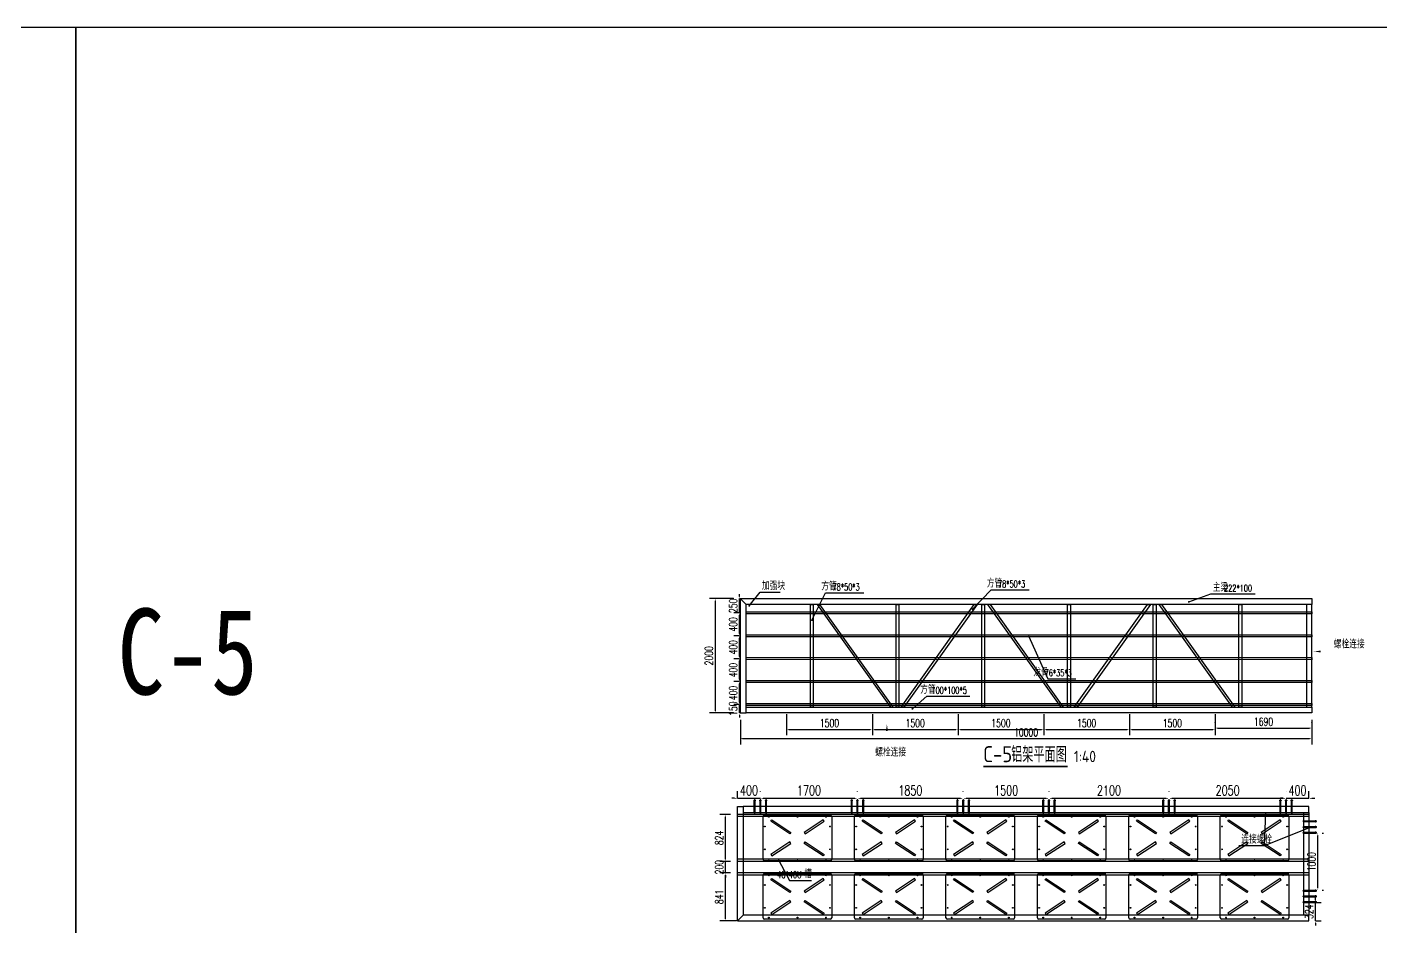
# Model space of a CAD drawing. Extents: x -89702 to 926017, y -610001 to -56924.
# Drawn here: x 23844 to 47535, y -506649 to -490906 of the extents above; entities that cross this region are included whole.
import ezdxf
from ezdxf import colors
from ezdxf.entities.mleader import LeaderData, LeaderLine
from ezdxf.math import Vec2, Vec3

# ---------------------------------------------------------------- set-up
doc = ezdxf.new("R2010")
doc.units = 0
doc.header["$LTSCALE"] = 10
doc.header["$MEASUREMENT"] = 0
for name, color, linetype in [('BJ02', 2, 'Continuous'), ('DIM_LEAD', 3, 'Continuous'), ('DIM_SYMB', 3, 'Continuous'), ('PUB_TEXT', 7, 'Continuous'), ('W-FLOAT_BOWL浮筒', 253, 'Continuous'), ('W-STEEL_FRAME钢架', 3, 'Continuous'), ('W-STEEL_KEEL钢龙骨', 5, 'Continuous'), ('浮箱U槽', 5, 'Continuous'), ('螺栓孔位', 2, 'Continuous'), ('铝合金', 7, 'Continuous')]:
    doc.layers.add(name, color=color, linetype=linetype)
doc.styles.add('_TCH_DIM', font='SIMPLEX', dxfattribs={"bigfont": 'GBCBIG'})
doc.styles.get("Standard").update_dxf_attribs({"font": 'gbenor.shx', "bigfont": 'gbcbig.shx'})
doc.styles.add('STANDARD_T3', font='simplex.shx', dxfattribs={"width": 0.7, "bigfont": 'gbcbig.shx'})
doc.styles.add('黑体', font='simhei.ttf', dxfattribs={"width": 0.8})
doc.dimstyles.new('W&&40', dxfattribs={"dimtxt": 140, "dimasz": 40, "dimexe": 100, "dimexo": 120, "dimgap": 40, "dimtad": 1, "dimdec": 0, "dimzin": 0, "dimdsep": 46, "dimtxsty": 'STANDARD_T3', "dimcen": 0.09, "dimclrd": 1, "dimclre": 1, "dimclrt": 7, "dimazin": 2, "dimtfac": 1, "dimtdec": 0, "dimtix": 1, "dimtmove": 2, "dimatfit": 3, "dimfxl": 0, "dimtolj": 1, "dimtzin": 0, "dimarcsym": 0})
doc.dimstyles.new('W&&50', dxfattribs={"dimtxt": 175, "dimasz": 50, "dimexe": 125, "dimexo": 150, "dimgap": 50, "dimtad": 1, "dimdec": 0, "dimzin": 0, "dimdsep": 46, "dimtxsty": 'STANDARD_T3', "dimcen": 0.09, "dimclrd": 1, "dimclre": 1, "dimclrt": 7, "dimazin": 2, "dimtfac": 1, "dimtdec": 0, "dimtix": 1, "dimtmove": 2, "dimatfit": 3, "dimfxl": 0, "dimtolj": 1, "dimtzin": 0, "dimarcsym": 0})

# ---------------------------------------------------------------- blocks, each defined once
blk = doc.blocks.new('*D91')
at = {"layer": 'BJ02', "color": 1, "lineweight": -2, "transparency": 16777216}
for p, q in [((36326, -503026), (36326, -503455)), ((46326, -503026), (46326, -503455)), ((36366, -503355), (46286, -503355))]:
    blk.add_line(p, q, dxfattribs=at)
at = {"layer": 'BJ02', "color": 1, "transparency": 16777216}
for points in [[(36366, -503349), (36366, -503362), (36326, -503355)], [(46286, -503349), (46286, -503362), (46326, -503355)]]:
    blk.add_solid(points, dxfattribs=at)
at = {"layer": 'Defpoints', "color": 0, "transparency": 16777216}
for p in [(36326, -502906), (46326, -502906), (46326, -503355)]:
    blk.add_point(p, dxfattribs=at)
at = {"layer": 'BJ02', "color": 7, "transparency": 16777216, "insert": (41326, -503245), "char_height": 140, "attachment_point": 5, "style": 'STANDARD_T3'}
blk.add_mtext('\\A1;10000', dxfattribs=at)
blk = doc.blocks.new('*D92')
at = {"layer": 'BJ02', "color": 1, "lineweight": -2, "transparency": 16777216}
for p, q in [((38636, -502926), (38636, -503294)), ((40136, -502926), (40136, -503294)), ((38676, -503194), (40096, -503194))]:
    blk.add_line(p, q, dxfattribs=at)
at = {"layer": 'BJ02', "color": 1, "transparency": 16777216}
for points in [[(38676, -503187), (38676, -503201), (38636, -503194)], [(40096, -503187), (40096, -503201), (40136, -503194)]]:
    blk.add_solid(points, dxfattribs=at)
at = {"layer": 'Defpoints', "color": 0, "transparency": 16777216}
for p in [(38636, -502806), (40136, -502806), (40136, -503194)]:
    blk.add_point(p, dxfattribs=at)
at = {"layer": 'BJ02', "color": 7, "transparency": 16777216, "insert": (39386, -503084), "char_height": 140, "attachment_point": 5, "style": 'STANDARD_T3'}
blk.add_mtext('\\A1;1500', dxfattribs=at)
blk = doc.blocks.new('*D93')
at = {"layer": 'BJ02', "color": 1, "lineweight": -2, "transparency": 16777216}
for p, q in [((40136, -502926), (40136, -503294)), ((41636, -502926), (41636, -503294)), ((40176, -503194), (41596, -503194))]:
    blk.add_line(p, q, dxfattribs=at)
at = {"layer": 'BJ02', "color": 1, "transparency": 16777216}
for points in [[(40176, -503187), (40176, -503201), (40136, -503194)], [(41596, -503187), (41596, -503201), (41636, -503194)]]:
    blk.add_solid(points, dxfattribs=at)
at = {"layer": 'Defpoints', "color": 0, "transparency": 16777216}
for p in [(40136, -502806), (41636, -502806), (41636, -503194)]:
    blk.add_point(p, dxfattribs=at)
at = {"layer": 'BJ02', "color": 7, "transparency": 16777216, "insert": (40886, -503084), "char_height": 140, "attachment_point": 5, "style": 'STANDARD_T3'}
blk.add_mtext('\\A1;1500', dxfattribs=at)
blk = doc.blocks.new('*D94')
at = {"layer": 'BJ02', "color": 1, "lineweight": -2, "transparency": 16777216}
for p, q in [((41636, -502926), (41636, -503294)), ((43136, -502926), (43136, -503294)), ((41676, -503194), (43096, -503194))]:
    blk.add_line(p, q, dxfattribs=at)
at = {"layer": 'BJ02', "color": 1, "transparency": 16777216}
for points in [[(41676, -503187), (41676, -503201), (41636, -503194)], [(43096, -503187), (43096, -503201), (43136, -503194)]]:
    blk.add_solid(points, dxfattribs=at)
at = {"layer": 'Defpoints', "color": 0, "transparency": 16777216}
for p in [(41636, -502806), (43136, -502806), (43136, -503194)]:
    blk.add_point(p, dxfattribs=at)
at = {"layer": 'BJ02', "color": 7, "transparency": 16777216, "insert": (42386, -503084), "char_height": 140, "attachment_point": 5, "style": 'STANDARD_T3'}
blk.add_mtext('\\A1;1500', dxfattribs=at)
blk = doc.blocks.new('*D95')
at = {"layer": 'BJ02', "color": 1, "lineweight": -2, "transparency": 16777216}
for p, q in [((43136, -502926), (43136, -503294)), ((44636, -502926), (44636, -503294)), ((43176, -503194), (44596, -503194))]:
    blk.add_line(p, q, dxfattribs=at)
at = {"layer": 'BJ02', "color": 1, "transparency": 16777216}
for points in [[(43176, -503187), (43176, -503201), (43136, -503194)], [(44596, -503187), (44596, -503201), (44636, -503194)]]:
    blk.add_solid(points, dxfattribs=at)
at = {"layer": 'Defpoints', "color": 0, "transparency": 16777216}
for p in [(43136, -502806), (44636, -502806), (44636, -503194)]:
    blk.add_point(p, dxfattribs=at)
at = {"layer": 'BJ02', "color": 7, "transparency": 16777216, "insert": (43886, -503084), "char_height": 140, "attachment_point": 5, "style": 'STANDARD_T3'}
blk.add_mtext('\\A1;1500', dxfattribs=at)
blk = doc.blocks.new('*D96')
at = {"layer": 'BJ02', "color": 1, "lineweight": -2, "transparency": 16777216}
for p, q in [((36206, -500906), (35786, -500906)), ((35886, -500946), (35886, -502866)), ((36206, -502906), (35786, -502906))]:
    blk.add_line(p, q, dxfattribs=at)
at = {"layer": 'BJ02', "color": 1, "transparency": 16777216}
for points in [[(35879, -500946), (35893, -500946), (35886, -500906)], [(35879, -502866), (35893, -502866), (35886, -502906)]]:
    blk.add_solid(points, dxfattribs=at)
at = {"layer": 'Defpoints', "color": 0, "transparency": 16777216}
for p in [(36326, -500906), (35886, -502906), (36326, -502906)]:
    blk.add_point(p, dxfattribs=at)
at = {"layer": 'BJ02', "color": 7, "transparency": 16777216, "insert": (35776, -501906), "char_height": 140, "attachment_point": 5, "rotation": 90, "style": 'STANDARD_T3'}
blk.add_mtext('\\A1;2000', dxfattribs=at)
blk = doc.blocks.new('*D97')
at = {"layer": 'BJ02', "color": 1, "lineweight": -2, "transparency": 16777216}
for p, q in [((37136, -502926), (37136, -503293)), ((37176, -503193), (38596, -503193)), ((38636, -503077), (38636, -503093))]:
    blk.add_line(p, q, dxfattribs=at)
at = {"layer": 'BJ02', "color": 1, "transparency": 16777216}
for points in [[(37176, -503186), (37176, -503199), (37136, -503193)], [(38596, -503186), (38596, -503199), (38636, -503193)]]:
    blk.add_solid(points, dxfattribs=at)
at = {"layer": 'Defpoints', "color": 0, "transparency": 16777216}
for p in [(37136, -502806), (38636, -503193), (38636, -503197)]:
    blk.add_point(p, dxfattribs=at)
at = {"layer": 'BJ02', "color": 7, "transparency": 16777216, "insert": (37886, -503083), "char_height": 140, "attachment_point": 5, "style": 'STANDARD_T3'}
blk.add_mtext('\\A1;1500', dxfattribs=at)
blk = doc.blocks.new('*D98')
at = {"layer": 'BJ02', "color": 1, "lineweight": -2, "transparency": 16777216}
for p, q in [((44636, -503074), (44636, -503069)), ((44676, -503169), (46286, -503169)), ((46326, -503074), (46326, -503069))]:
    blk.add_line(p, q, dxfattribs=at)
at = {"layer": 'BJ02', "color": 1, "transparency": 16777216}
for points in [[(44676, -503163), (44676, -503176), (44636, -503169)], [(46286, -503163), (46286, -503176), (46326, -503169)]]:
    blk.add_solid(points, dxfattribs=at)
at = {"layer": 'Defpoints', "color": 0, "transparency": 16777216}
for p in [(46326, -503169), (44636, -503194), (46326, -503194)]:
    blk.add_point(p, dxfattribs=at)
at = {"layer": 'BJ02', "color": 7, "transparency": 16777216, "insert": (45481, -503059), "char_height": 140, "attachment_point": 5, "style": 'STANDARD_T3'}
blk.add_mtext('\\A1;1690', dxfattribs=at)
blk = doc.blocks.new('*U1940')
at = {"layer": 'W-STEEL_KEEL钢龙骨', "color": 4}
blk.add_lwpolyline([(-18, -4900), (-18, 5000), (18, 5000), (17, -4900)], close=True, dxfattribs=at)
blk = doc.blocks.new('*U1941')
at = {"layer": 'W-STEEL_KEEL钢龙骨', "color": 0, "linetype": 'ByBlock', "lineweight": -2, "transparency": 16777216}
for p in [(0, 0), (400, 0), (800, 0), (1200, 0), (1600, 0)]:
    blk.add_blockref('*U1940', p, dxfattribs=at)
blk = doc.blocks.new('C-5')
at = {"layer": 'W-STEEL_FRAME钢架', "color": 1}
for points in [[(413346, -105907), (413396, -105907), (413396, -107704), (413346, -107704)], [(414746, -107704), (414796, -107704), (413515, -105904), (413465, -105904)], [(414846, -105907), (414896, -105907), (414896, -107704), (414846, -107704)], [(414983, -107704), (414933, -107704), (416215, -105904), (416265, -105904)], [(416346, -105907), (416396, -105907), (416396, -107704), (416346, -107704)], [(416496, -105904), (416446, -105904), (417729, -107704), (417779, -107704)], [(417846, -105907), (417896, -105907), (417896, -107704), (417846, -107704)], [(418015, -107704), (417965, -107704), (419246, -105904), (419296, -105904)], [(419346, -105907), (419396, -105907), (419396, -107704), (419346, -107704)], [(419496, -105904), (419446, -105904), (420729, -107704), (420779, -107704)], [(420846, -105907), (420896, -105907), (420896, -107704), (420846, -107704)]]:
    blk.add_lwpolyline(points, close=True, dxfattribs=at)
at = {"layer": '铝合金', "color": 3}
blk.add_lwpolyline([(412221, -105904), (412121, -105804), (422121, -105804), (422121, -105904), (412221, -105904)], dxfattribs=at)
blk.add_lwpolyline([(412121, -107804), (412221, -107804), (412221, -105904), (412121, -105804)], close=True, dxfattribs=at)
at = {"layer": '铝合金', "color": 2}
for points in [[(422121, -105904), (422031, -105904), (422031, -107704), (422121, -107704)], [(412221, -107704), (422121, -107704), (422121, -107804), (412221, -107804)]]:
    blk.add_lwpolyline(points, close=True, dxfattribs=at)
at = {"layer": 'W-STEEL_KEEL钢龙骨', "rotation": 270}
blk.add_blockref('*U1941', (417121, -106054), dxfattribs=at)
blk = doc.blocks.new('$matou$00000145')
at = {"layer": 'W-FLOAT_BOWL浮筒'}
for p, q in [((-600, -375), (-600, 375)), ((-575, 400), (575, 400)), ((600, 375), (600, -375)), ((575, -400), (-575, -400))]:
    blk.add_line(p, q, dxfattribs=at)
at = {"layer": 'W-FLOAT_BOWL浮筒', "color": 3}
for p, q in [((-507, 370), (-493, 370)), ((-500, 377), (-500, 363)), ((-7, 370), (7, 370)), ((0, 377), (0, 363)), ((493, 370), (507, 370)), ((500, 377), (500, 363)), ((-577, 200), (-563, 200)), ((-570, 207), (-570, 193)), ((563, 200), (577, 200)), ((570, 207), (570, 193)), ((-577, -200), (-563, -200)), ((-570, -193), (-570, -207)), ((563, -200), (577, -200)), ((570, -193), (570, -207)), ((-507, -370), (-493, -370)), ((-500, -377), (-500, -363)), ((-7, -370), (7, -370)), ((0, -377), (0, -363)), ((493, -370), (507, -370)), ((500, -377), (500, -363))]:
    blk.add_line(p, q, dxfattribs=at)
at = {"layer": 'W-FLOAT_BOWL浮筒', "ltscale": 100}
for points in [[(-450, 316), (-117, 95), (-133, 70), (-467, 291)], [(450, 316), (117, 95), (133, 70), (467, 291)], [(-450, -316), (-117, -95), (-133, -70), (-467, -291)], [(450, -316), (117, -95), (133, -70), (467, -291)]]:
    blk.add_lwpolyline(points, close=True, dxfattribs=at)
at = {"layer": 'W-FLOAT_BOWL浮筒'}
for centre in [(-500, 370), (0, 370), (500, 370), (-570, 200), (570, 200), (-570, -200), (570, -200), (-500, -370), (0, -370), (500, -370)]:
    blk.add_circle(centre, 7, dxfattribs=at)
for centre, start, end in [((-575, 375), 90, 180), ((575, 375), 0, 90), ((-575, -375), 180, 270), ((575, -375), 270, 0)]:
    blk.add_arc(centre, 25, start, end, dxfattribs=at)
blk = doc.blocks.new('*U113')
at = {"layer": 'W-FLOAT_BOWL浮筒', "rotation": 270}
blk.add_blockref('$matou$00000145', (0, 0), dxfattribs=at)
blk = doc.blocks.new('*U114')
at = {"layer": 'W-FLOAT_BOWL浮筒', "color": 0, "linetype": 'ByBlock', "lineweight": -2, "transparency": 16777216}
for p in [(0, 8000), (1024, 8000), (0, 6400), (1024, 6400), (0, 4800), (1024, 4800), (0, 3200), (1024, 3200), (0, 1600), (1024, 1600), (0, 0), (1024, 0)]:
    blk.add_blockref('*U113', p, dxfattribs=at)
blk = doc.blocks.new('*D324')
at = {"layer": 'Defpoints', "color": 0, "transparency": 16777216}
for p in [(36310, -502756), (36326, -502906), (36426, -502756)]:
    blk.add_point(p, dxfattribs=at)
at = {"layer": '浮箱U槽', "color": 1, "lineweight": -2, "transparency": 16777216}
for p, q in [((36310, -502716), (36310, -502676)), ((36206, -502906), (36210, -502906)), ((36306, -502756), (36210, -502756)), ((36310, -502906), (36310, -502756)), ((36310, -502946), (36310, -502986))]:
    blk.add_line(p, q, dxfattribs=at)
at = {"layer": '浮箱U槽', "color": 1, "transparency": 16777216}
for points in [[(36303, -502716), (36317, -502716), (36310, -502756)], [(36303, -502946), (36317, -502946), (36310, -502906)]]:
    blk.add_solid(points, dxfattribs=at)
at = {"layer": '浮箱U槽', "color": 7, "transparency": 16777216, "insert": (36200, -502831), "char_height": 140, "attachment_point": 5, "rotation": 90, "style": 'STANDARD_T3'}
blk.add_mtext('\\A1;150', dxfattribs=at)
blk = doc.blocks.new('*D325')
at = {"layer": 'Defpoints', "color": 0, "transparency": 16777216}
for p in [(36310, -502356), (36426, -502356), (36426, -502756)]:
    blk.add_point(p, dxfattribs=at)
at = {"layer": '浮箱U槽', "color": 1, "lineweight": -2, "transparency": 16777216}
for p, q in [((36306, -502356), (36210, -502356)), ((36310, -502716), (36310, -502396)), ((36306, -502756), (36210, -502756))]:
    blk.add_line(p, q, dxfattribs=at)
at = {"layer": '浮箱U槽', "color": 1, "transparency": 16777216}
for points in [[(36303, -502396), (36317, -502396), (36310, -502356)], [(36303, -502716), (36317, -502716), (36310, -502756)]]:
    blk.add_solid(points, dxfattribs=at)
at = {"layer": '浮箱U槽', "color": 7, "transparency": 16777216, "insert": (36200, -502556), "char_height": 140, "attachment_point": 5, "rotation": 90, "style": 'STANDARD_T3'}
blk.add_mtext('\\A1;400', dxfattribs=at)
blk = doc.blocks.new('*D326')
at = {"layer": 'Defpoints', "color": 0, "transparency": 16777216}
for p in [(36310, -501956), (36426, -501956), (36426, -502356)]:
    blk.add_point(p, dxfattribs=at)
at = {"layer": '浮箱U槽', "color": 1, "lineweight": -2, "transparency": 16777216}
for p, q in [((36306, -501956), (36210, -501956)), ((36310, -502316), (36310, -501996)), ((36306, -502356), (36210, -502356))]:
    blk.add_line(p, q, dxfattribs=at)
at = {"layer": '浮箱U槽', "color": 1, "transparency": 16777216}
for points in [[(36303, -501996), (36317, -501996), (36310, -501956)], [(36303, -502316), (36317, -502316), (36310, -502356)]]:
    blk.add_solid(points, dxfattribs=at)
at = {"layer": '浮箱U槽', "color": 7, "transparency": 16777216, "insert": (36200, -502156), "char_height": 140, "attachment_point": 5, "rotation": 90, "style": 'STANDARD_T3'}
blk.add_mtext('\\A1;400', dxfattribs=at)
blk = doc.blocks.new('*D327')
at = {"layer": 'Defpoints', "color": 0, "transparency": 16777216}
for p in [(36310, -501556), (36426, -501556), (36426, -501956)]:
    blk.add_point(p, dxfattribs=at)
at = {"layer": '浮箱U槽', "color": 1, "lineweight": -2, "transparency": 16777216}
for p, q in [((36306, -501556), (36210, -501556)), ((36310, -501916), (36310, -501596)), ((36306, -501956), (36210, -501956))]:
    blk.add_line(p, q, dxfattribs=at)
at = {"layer": '浮箱U槽', "color": 1, "transparency": 16777216}
for points in [[(36303, -501596), (36317, -501596), (36310, -501556)], [(36303, -501916), (36317, -501916), (36310, -501956)]]:
    blk.add_solid(points, dxfattribs=at)
at = {"layer": '浮箱U槽', "color": 7, "transparency": 16777216, "insert": (36200, -501756), "char_height": 140, "attachment_point": 5, "rotation": 90, "style": 'STANDARD_T3'}
blk.add_mtext('\\A1;400', dxfattribs=at)
blk = doc.blocks.new('*D328')
at = {"layer": 'Defpoints', "color": 0, "transparency": 16777216}
for p in [(36310, -501156), (36426, -501156), (36426, -501556)]:
    blk.add_point(p, dxfattribs=at)
at = {"layer": '浮箱U槽', "color": 1, "lineweight": -2, "transparency": 16777216}
for p, q in [((36306, -501156), (36210, -501156)), ((36310, -501516), (36310, -501196)), ((36306, -501556), (36210, -501556))]:
    blk.add_line(p, q, dxfattribs=at)
at = {"layer": '浮箱U槽', "color": 1, "transparency": 16777216}
for points in [[(36303, -501196), (36317, -501196), (36310, -501156)], [(36303, -501516), (36317, -501516), (36310, -501556)]]:
    blk.add_solid(points, dxfattribs=at)
at = {"layer": '浮箱U槽', "color": 7, "transparency": 16777216, "insert": (36200, -501356), "char_height": 140, "attachment_point": 5, "rotation": 90, "style": 'STANDARD_T3'}
blk.add_mtext('\\A1;400', dxfattribs=at)
blk = doc.blocks.new('*D329')
at = {"layer": 'Defpoints', "color": 0, "transparency": 16777216}
for p in [(36310, -500906), (36326, -500906), (36426, -501156)]:
    blk.add_point(p, dxfattribs=at)
at = {"layer": '浮箱U槽', "color": 1, "lineweight": -2, "transparency": 16777216}
for p, q in [((36206, -500906), (36210, -500906)), ((36310, -500866), (36310, -500826)), ((36310, -501156), (36310, -500906)), ((36306, -501156), (36210, -501156)), ((36310, -501196), (36310, -501236))]:
    blk.add_line(p, q, dxfattribs=at)
at = {"layer": '浮箱U槽', "color": 1, "transparency": 16777216}
for points in [[(36303, -500866), (36317, -500866), (36310, -500906)], [(36303, -501196), (36317, -501196), (36310, -501156)]]:
    blk.add_solid(points, dxfattribs=at)
at = {"layer": '浮箱U槽', "color": 7, "transparency": 16777216, "insert": (36200, -501031), "char_height": 140, "attachment_point": 5, "rotation": 90, "style": 'STANDARD_T3'}
blk.add_mtext('\\A1;250', dxfattribs=at)
blk = doc.blocks.new('1')
at = {"lineweight": -3}
for p, q in [((-1521938, 1214338), (-1521935, 1214338)), ((-1521938, 1214336), (-1521931, 1214336)), ((-1521938, 1214336), (-1521914, 1214336)), ((-1521936, 1214341), (-1521936, 1214346)), ((-1521936, 1214346), (-1521916, 1214346)), ((-1521935, 1214341), (-1521936, 1214341)), ((-1521934, 1214347), (-1521932, 1214347)), ((-1521933, 1214352), (-1521931, 1214355)), ((-1521933, 1214136), (-1521933, 1214352)), ((-1521919, 1214352), (-1521933, 1214352)), ((-1521932, 1214347), (-1521919, 1214347)), ((-1521932, 1214346), (-1521932, 1214341)), ((-1521921, 1214355), (-1521931, 1214355)), ((-1521919, 1214352), (-1521921, 1214355)), ((-1521919, 1214347), (-1521921, 1214347)), ((-1521921, 1214346), (-1521921, 1214341)), ((-1521919, 1214136), (-1521919, 1214352)), ((-1521917, 1214341), (-1521916, 1214341)), ((-1521914, 1214338), (-1521917, 1214338)), ((-1521916, 1214341), (-1521916, 1214346)), ((-1521938, 1214136), (-1521931, 1214136)), ((-1521938, 1214136), (-1521914, 1214136)), ((-1521938, 1214134), (-1521935, 1214134)), ((-1521935, 1214131), (-1521936, 1214131)), ((-1521936, 1214131), (-1521936, 1214126)), ((-1521936, 1214126), (-1521916, 1214126)), ((-1521934, 1214125), (-1521932, 1214125)), ((-1521932, 1214126), (-1521932, 1214131)), ((-1521932, 1214125), (-1521919, 1214125)), ((-1521921, 1214126), (-1521921, 1214131)), ((-1521919, 1214125), (-1521921, 1214125)), ((-1521914, 1214134), (-1521917, 1214134)), ((-1521917, 1214131), (-1521916, 1214131)), ((-1521916, 1214131), (-1521916, 1214126))]:
    blk.add_line(p, q, dxfattribs=at)
at = {"color": 1}
for p, q in [((-1521936, 1214346), (-1521934, 1214347)), ((-1521919, 1214347), (-1521916, 1214346))]:
    blk.add_line(p, q, dxfattribs=at)
at = {"color": 6, "lineweight": -3}
for p, q in [((-1521931, 1214136), (-1521931, 1214355)), ((-1521921, 1214136), (-1521921, 1214355))]:
    blk.add_line(p, q, dxfattribs=at)
at = {"lineweight": -3}
for points in [[(-1521933, 1214336), (-1521938, 1214336), (-1521938, 1214338), (-1521914, 1214338), (-1521914, 1214336), (-1521919, 1214336)], [(-1521935, 1214338), (-1521935, 1214341), (-1521917, 1214341), (-1521917, 1214338)], [(-1521933, 1214136), (-1521938, 1214136), (-1521938, 1214134), (-1521914, 1214134), (-1521914, 1214136), (-1521919, 1214136)], [(-1521935, 1214134), (-1521935, 1214131), (-1521917, 1214131), (-1521917, 1214134)]]:
    blk.add_lwpolyline(points, dxfattribs=at)
for centre, radius, start, end in [((-1521934, 1214129), 3.22, 223.6028, 316.3972), ((-1521926, 1214140), 14.7, 248.7607, 291.2393), ((-1521919, 1214129), 3.22, 223.6028, 316.3972)]:
    blk.add_arc(centre, radius, start, end, dxfattribs=at)
blk = doc.blocks.new('螺栓孔位')
at = {"layer": '螺栓孔位', "color": 1, "rotation": 270}
for p in [(-1214244, -1521833), (-1214244, -1521933), (-1214244, -1522033)]:
    blk.add_blockref('1', p, dxfattribs=at)
blk = doc.blocks.new('*D330')
at = {"layer": 'Defpoints', "color": 0, "transparency": 16777216}
for p in [(46276, -506221), (46389, -506221), (46276, -506545)]:
    blk.add_point(p, dxfattribs=at)
at = {"layer": '浮箱U槽', "color": 1, "lineweight": -2, "transparency": 16777216}
for p, q in [((46389, -506181), (46389, -506141)), ((46389, -506545), (46389, -506221)), ((46396, -506221), (46489, -506221)), ((46389, -506585), (46389, -506625)), ((46396, -506545), (46489, -506545))]:
    blk.add_line(p, q, dxfattribs=at)
at = {"layer": '浮箱U槽', "color": 1, "transparency": 16777216}
for points in [[(46382, -506181), (46396, -506181), (46389, -506221)], [(46382, -506585), (46396, -506585), (46389, -506545)]]:
    blk.add_solid(points, dxfattribs=at)
at = {"layer": '浮箱U槽', "color": 7, "transparency": 16777216, "insert": (46279, -506383), "char_height": 140, "attachment_point": 5, "rotation": 90, "style": 'STANDARD_T3'}
blk.add_mtext('\\A1;324', dxfattribs=at)
blk = doc.blocks.new('*D331')
at = {"layer": 'Defpoints', "color": 0, "transparency": 16777216}
for p in [(46386, -505007), (46431, -505007), (46386, -506007)]:
    blk.add_point(p, dxfattribs=at)
at = {"layer": '浮箱U槽', "color": 1, "lineweight": -2, "transparency": 16777216}
for p, q in [((46431, -505967), (46431, -505047)), ((46506, -505007), (46531, -505007)), ((46506, -506007), (46531, -506007))]:
    blk.add_line(p, q, dxfattribs=at)
at = {"layer": '浮箱U槽', "color": 1, "transparency": 16777216}
for points in [[(46425, -505047), (46438, -505047), (46431, -505007)], [(46425, -505967), (46438, -505967), (46431, -506007)]]:
    blk.add_solid(points, dxfattribs=at)
at = {"layer": '浮箱U槽', "color": 7, "transparency": 16777216, "insert": (46321, -505507), "char_height": 140, "attachment_point": 5, "rotation": 90, "style": 'STANDARD_T3'}
blk.add_mtext('\\A1;1000', dxfattribs=at)
blk = doc.blocks.new('*D332')
at = {"layer": 'Defpoints', "color": 0, "transparency": 16777216}
for p in [(36067, -505704), (36276, -505704), (36376, -506545)]:
    blk.add_point(p, dxfattribs=at)
at = {"layer": '浮箱U槽', "color": 1, "lineweight": -2, "transparency": 16777216}
for p, q in [((36156, -505704), (35967, -505704)), ((36067, -506505), (36067, -505744)), ((36256, -506545), (35967, -506545))]:
    blk.add_line(p, q, dxfattribs=at)
at = {"layer": '浮箱U槽', "color": 1, "transparency": 16777216}
for points in [[(36060, -505744), (36073, -505744), (36067, -505704)], [(36060, -506505), (36073, -506505), (36067, -506545)]]:
    blk.add_solid(points, dxfattribs=at)
at = {"layer": '浮箱U槽', "color": 7, "transparency": 16777216, "insert": (35957, -506124), "char_height": 140, "attachment_point": 5, "rotation": 90, "style": 'STANDARD_T3'}
blk.add_mtext('\\A1;841', dxfattribs=at)
blk = doc.blocks.new('*D333')
at = {"layer": 'Defpoints', "color": 0, "transparency": 16777216}
for p in [(36067, -505504), (36276, -505504), (36276, -505704)]:
    blk.add_point(p, dxfattribs=at)
at = {"layer": '浮箱U槽', "color": 1, "lineweight": -2, "transparency": 16777216}
for p, q in [((36156, -505504), (35967, -505504)), ((36067, -505464), (36067, -505424)), ((36067, -505704), (36067, -505504)), ((36156, -505704), (35967, -505704)), ((36067, -505744), (36067, -505784))]:
    blk.add_line(p, q, dxfattribs=at)
at = {"layer": '浮箱U槽', "color": 1, "transparency": 16777216}
for points in [[(36060, -505464), (36073, -505464), (36067, -505504)], [(36060, -505744), (36073, -505744), (36067, -505704)]]:
    blk.add_solid(points, dxfattribs=at)
at = {"layer": '浮箱U槽', "color": 7, "transparency": 16777216, "insert": (35957, -505604), "char_height": 140, "attachment_point": 5, "rotation": 90, "style": 'STANDARD_T3'}
blk.add_mtext('\\A1;200', dxfattribs=at)
blk = doc.blocks.new('*D334')
at = {"layer": 'Defpoints', "color": 0, "transparency": 16777216}
for p in [(36067, -504680), (36276, -504680), (36276, -505504)]:
    blk.add_point(p, dxfattribs=at)
at = {"layer": '浮箱U槽', "color": 1, "lineweight": -2, "transparency": 16777216}
for p, q in [((36156, -504680), (35967, -504680)), ((36067, -505464), (36067, -504720)), ((36156, -505504), (35967, -505504))]:
    blk.add_line(p, q, dxfattribs=at)
at = {"layer": '浮箱U槽', "color": 1, "transparency": 16777216}
for points in [[(36060, -504720), (36073, -504720), (36067, -504680)], [(36060, -505464), (36073, -505464), (36067, -505504)]]:
    blk.add_solid(points, dxfattribs=at)
at = {"layer": '浮箱U槽', "color": 7, "transparency": 16777216, "insert": (35957, -505092), "char_height": 140, "attachment_point": 5, "rotation": 90, "style": 'STANDARD_T3'}
blk.add_mtext('\\A1;824', dxfattribs=at)
blk = doc.blocks.new('*D1562')
at = {"color": 1, "lineweight": -2, "transparency": 16777216}
for p, q in [((36276, -504395), (36276, -504274)), ((36677, -504277), (36677, -504274)), ((36226, -504399), (36176, -504399)), ((36276, -504399), (36677, -504399)), ((36727, -504399), (36777, -504399))]:
    blk.add_line(p, q, dxfattribs=at)
at = {"color": 1, "transparency": 16777216}
for points in [[(36226, -504390), (36226, -504407), (36276, -504399)], [(36727, -504390), (36727, -504407), (36677, -504399)]]:
    blk.add_solid(points, dxfattribs=at)
at = {"layer": 'Defpoints', "color": 0, "transparency": 16777216}
for p in [(36276, -504545), (36677, -504399), (36677, -504427)]:
    blk.add_point(p, dxfattribs=at)
at = {"color": 7, "transparency": 16777216, "insert": (36477, -504261), "char_height": 175, "attachment_point": 5, "style": 'STANDARD_T3'}
blk.add_mtext('\\A1;400', dxfattribs=at)
blk = doc.blocks.new('*D1563')
at = {"color": 1, "lineweight": -2, "transparency": 16777216}
for p, q in [((36677, -504277), (36677, -504274)), ((38377, -504277), (38377, -504274)), ((36727, -504399), (38327, -504399))]:
    blk.add_line(p, q, dxfattribs=at)
at = {"color": 1, "transparency": 16777216}
for points in [[(36727, -504390), (36727, -504407), (36677, -504399)], [(38327, -504390), (38327, -504407), (38377, -504399)]]:
    blk.add_solid(points, dxfattribs=at)
at = {"layer": 'Defpoints', "color": 0, "transparency": 16777216}
for p in [(36677, -504427), (38377, -504399), (38377, -504427)]:
    blk.add_point(p, dxfattribs=at)
at = {"color": 7, "transparency": 16777216, "insert": (37527, -504261), "char_height": 175, "attachment_point": 5, "style": 'STANDARD_T3'}
blk.add_mtext('\\A1;1700', dxfattribs=at)
blk = doc.blocks.new('*D1564')
at = {"color": 1, "lineweight": -2, "transparency": 16777216}
for p, q in [((38377, -504277), (38377, -504274)), ((40227, -504277), (40227, -504274)), ((38427, -504399), (40177, -504399))]:
    blk.add_line(p, q, dxfattribs=at)
at = {"color": 1, "transparency": 16777216}
for points in [[(38427, -504390), (38427, -504407), (38377, -504399)], [(40177, -504390), (40177, -504407), (40227, -504399)]]:
    blk.add_solid(points, dxfattribs=at)
at = {"layer": 'Defpoints', "color": 0, "transparency": 16777216}
for p in [(38377, -504427), (40227, -504399), (40227, -504427)]:
    blk.add_point(p, dxfattribs=at)
at = {"color": 7, "transparency": 16777216, "insert": (39302, -504261), "char_height": 175, "attachment_point": 5, "style": 'STANDARD_T3'}
blk.add_mtext('\\A1;1850', dxfattribs=at)
blk = doc.blocks.new('*D1565')
at = {"color": 1, "lineweight": -2, "transparency": 16777216}
for p, q in [((40227, -504277), (40227, -504274)), ((41727, -504277), (41727, -504274)), ((40277, -504399), (41677, -504399))]:
    blk.add_line(p, q, dxfattribs=at)
at = {"color": 1, "transparency": 16777216}
for points in [[(40277, -504390), (40277, -504407), (40227, -504399)], [(41677, -504390), (41677, -504407), (41727, -504399)]]:
    blk.add_solid(points, dxfattribs=at)
at = {"layer": 'Defpoints', "color": 0, "transparency": 16777216}
for p in [(40227, -504427), (41727, -504399), (41727, -504427)]:
    blk.add_point(p, dxfattribs=at)
at = {"color": 7, "transparency": 16777216, "insert": (40977, -504261), "char_height": 175, "attachment_point": 5, "style": 'STANDARD_T3'}
blk.add_mtext('\\A1;1500', dxfattribs=at)
blk = doc.blocks.new('*D1566')
at = {"color": 1, "lineweight": -2, "transparency": 16777216}
for p, q in [((41727, -504277), (41727, -504274)), ((43827, -504277), (43827, -504274)), ((41777, -504399), (43777, -504399))]:
    blk.add_line(p, q, dxfattribs=at)
at = {"color": 1, "transparency": 16777216}
for points in [[(41777, -504390), (41777, -504407), (41727, -504399)], [(43777, -504390), (43777, -504407), (43827, -504399)]]:
    blk.add_solid(points, dxfattribs=at)
at = {"layer": 'Defpoints', "color": 0, "transparency": 16777216}
for p in [(41727, -504427), (43827, -504399), (43827, -504427)]:
    blk.add_point(p, dxfattribs=at)
at = {"color": 7, "transparency": 16777216, "insert": (42777, -504261), "char_height": 175, "attachment_point": 5, "style": 'STANDARD_T3'}
blk.add_mtext('\\A1;2100', dxfattribs=at)
blk = doc.blocks.new('*D1567')
at = {"color": 1, "lineweight": -2, "transparency": 16777216}
for p, q in [((43827, -504277), (43827, -504274)), ((45877, -504273), (45877, -504274)), ((43877, -504399), (45827, -504399))]:
    blk.add_line(p, q, dxfattribs=at)
at = {"color": 1, "transparency": 16777216}
for points in [[(43877, -504390), (43877, -504407), (43827, -504399)], [(45827, -504390), (45827, -504407), (45877, -504399)]]:
    blk.add_solid(points, dxfattribs=at)
at = {"layer": 'Defpoints', "color": 0, "transparency": 16777216}
for p in [(43827, -504427), (45877, -504399), (45877, -504423)]:
    blk.add_point(p, dxfattribs=at)
at = {"color": 7, "transparency": 16777216, "insert": (44852, -504261), "char_height": 175, "attachment_point": 5, "style": 'STANDARD_T3'}
blk.add_mtext('\\A1;2050', dxfattribs=at)
blk = doc.blocks.new('*D1568')
at = {"color": 1, "lineweight": -2, "transparency": 16777216}
for p, q in [((45876, -504273), (45876, -504274)), ((46276, -504395), (46276, -504274)), ((45826, -504399), (45776, -504399)), ((45876, -504399), (46276, -504399)), ((46326, -504399), (46376, -504399))]:
    blk.add_line(p, q, dxfattribs=at)
at = {"color": 1, "transparency": 16777216}
for points in [[(45826, -504390), (45826, -504407), (45876, -504399)], [(46326, -504390), (46326, -504407), (46276, -504399)]]:
    blk.add_solid(points, dxfattribs=at)
at = {"layer": 'Defpoints', "color": 0, "transparency": 16777216}
for p in [(45876, -504423), (46276, -504399), (46276, -504545)]:
    blk.add_point(p, dxfattribs=at)
at = {"color": 7, "transparency": 16777216, "insert": (46076, -504261), "char_height": 175, "attachment_point": 5, "style": 'STANDARD_T3'}
blk.add_mtext('\\A1;400', dxfattribs=at)

msp = doc.modelspace()

# ---------------------------------------------------------------- linework, layer by layer
at = {"layer": 'BJ02'}
for points in [[(-18540, -490906.1), (24698.5, -490906.1), (24698.5, -610000.5), (-18540, -610000.5)], [(24698.5, -490906.1), (67937.1, -490906.1), (67937.1, -610000.5), (24698.5, -610000.5)]]:
    msp.add_lwpolyline(points, close=True, dxfattribs=at)
at = {"layer": 'DIM_LEAD'}
for p, q in [((36482.6, -501031.4), (36672.2, -500794)), ((36672.2, -500794), (37023.2, -500794)), ((37578.7, -501281.6), (37816.6, -500802.7)), ((37816.6, -500802.7), (38485.2, -500802.7)), ((40388.6, -501089.5), (40712.6, -500752)), ((40712.6, -500752), (41381.2, -500752)), ((44173.4, -500961.9), (44556.2, -500823.3)), ((44556.2, -500823.3), (45336.4, -500823.3)), ((41373.3, -501568.5), (41705.7, -502306.1)), ((41705.7, -502306.1), (42196.7, -502306.1)), ((39335.9, -502833.6), (39588.5, -502610.2)), ((39588.5, -502610.2), (40344.4, -502610.2)), ((46294.2, -504906.6), (45492.8, -505230.3)), ((45492.8, -505230.3), (45051.3, -505230.3)), ((36997.6, -505486.9), (37183.8, -505835)), ((37183.8, -505835), (37571.4, -505835))]:
    msp.add_line(p, q, dxfattribs=at)
at = {"layer": 'DIM_LEAD', "const_width": 16}
for points in [[(36477.6, -501037.6, 1), (36487.6, -501025.1, 1)], [(44165.8, -500964.6, 1), (44180.9, -500959.1, 1)], [(37575.1, -501288.8, 1), (37582.2, -501274.5, 1)], [(40383.1, -501095.2, 1), (40394.2, -501083.7, 1)], [(41370, -501561.2, 1), (41376.5, -501575.7, 1)], [(39329.9, -502838.9, 1), (39341.9, -502828.3, 1)], [(46301.6, -504903.6, 1), (46286.8, -504909.6, 1)], [(36993.8, -505479.9, 1), (37001.4, -505494, 1)]]:
    msp.add_lwpolyline(points, format="xyb", close=True, dxfattribs=at)
at = {"layer": 'DIM_SYMB'}
for points in [[(46845.8, -501830.4, 0, 0, 0), (46845.8, -501830.4, 0, 0, 0), (47089, -501830.4, 0, 0, 0), (46359.5, -501830.4, 0, 32, 0), (46479.5, -501830.4, 0, 0, 0)], [(38890.9, -503464.8, 0, 0, 0), (38890.9, -503464.8, 0, 0, 0), (38890.9, -503464.8, 0, 0, 0), (38890.9, -503100, 0, 32, 0), (38890.9, -503220, 0, 0, 0)]]:
    msp.add_lwpolyline(points, format="xyseb", dxfattribs=at)
at = {"layer": 'DIM_SYMB', "const_width": 28}
msp.add_lwpolyline([(40575.5, -503840.8), (42050.9, -503840.8)], dxfattribs=at)
at = {"layer": '浮箱U槽'}
for p, q in [((46276.5, -504679.9), (36276.5, -504679.9)), ((46276.5, -504719.9), (36276.5, -504719.9)), ((46276.5, -505463.9), (36276.5, -505463.9)), ((46276.5, -505503.9), (36276.5, -505503.9)), ((46276.5, -505703.9), (36276.5, -505703.9)), ((46276.5, -505743.9), (36276.5, -505743.9))]:
    msp.add_line(p, q, dxfattribs=at)
at = {"layer": '铝合金', "color": 3}
msp.add_lwpolyline([(36276.5, -504544.9), (36376.5, -504544.9), (36376.5, -506444.9), (36276.5, -506544.9)], close=True, dxfattribs=at)
at = {"layer": '铝合金', "color": 2}
for points in [[(36376.5, -504644.9), (46276.5, -504644.9), (46276.5, -504544.9), (36376.5, -504544.9)], [(46276.5, -506444.9), (46186.5, -506444.9), (46186.5, -504644.9), (46276.5, -504644.9)]]:
    msp.add_lwpolyline(points, close=True, dxfattribs=at)
at = {"layer": '铝合金', "color": 3}
msp.add_lwpolyline([(36376.5, -506444.9), (36276.5, -506544.9), (46276.5, -506544.9), (46276.5, -506444.9), (36376.5, -506444.9)], dxfattribs=at)

# ---------------------------------------------------------------- block references
at = {"layer": 'BJ02', "color": 1}
msp.add_blockref('C-5', (-375795.4, -395101.8), dxfattribs=at)
at = {"layer": 'W-FLOAT_BOWL浮筒', "rotation": 270}
msp.add_blockref('*U114', (37324.3, -505091.9), dxfattribs=at)
at = {"layer": '螺栓孔位', "rotation": 90.00000000000001}
for p in [(36670.4, -504537.2), (38370.1, -504537.2), (40220.3, -504537.2), (41720.2, -504537.2), (43820.5, -504537.2), (45869.4, -504533.6)]:
    msp.add_blockref('螺栓孔位', p, dxfattribs=at)
at = {"layer": '螺栓孔位'}
for p in [(46294.2, -504892.6), (46294.2, -506106.6)]:
    msp.add_blockref('螺栓孔位', p, dxfattribs=at)

# ---------------------------------------------------------------- texts
at = {"layer": 'PUB_TEXT', "color": 7, "style": '_TCH_DIM'}
for s, height, p in [('方管', 135.04, (40638.6, -500710)), ('加强块', 135.04, (36704.1, -500752)), ('方管', 135.04, (37742.6, -500760.7)), ('主梁', 135.04, (44593.8, -500781.3)), ('螺栓连接', 135.04, (46711.2, -501772.9)), ('龙骨', 135.04, (41454.1, -502264.1)), ('方管', 135.04, (39473.8, -502568.2)), ('螺栓连接', 135.04, (38686.8, -503665.2)), ('连接螺栓', 135.04, (45093.3, -505188.3)), ('槽', 135, (37444.5, -505793))]:
    msp.add_text(s, height=height, dxfattribs=at).set_placement(p)
at = {"layer": 'PUB_TEXT', "color": 7, "style": '_TCH_DIM', "width": 0.705882}
for s, p in [('78*50*3', (37939.2, -500760.7)), ('78*50*3', (40835.2, -500710)), ('222*100', (44790.4, -500781.3)), ('76*35*3', (41650.7, -502264.1)), ('100*100*5', (39670.4, -502568.2)), ('40*40U', (36972.5, -505793))]:
    msp.add_text(s, height=119, dxfattribs=at).set_placement(p)
at = {"layer": 'PUB_TEXT', "style": '黑体', "width": 0.8}
msp.add_text('C-5', height=1502.11, dxfattribs=at).set_placement((25428, -502581.8))
at = {"layer": 'PUB_TEXT', "color": 7}
for s, height, p in [('C-5', 280, (40575.5, -503766.9)), ('铝架平面图', 270.07, (41065.5, -503766.9)), ('1:40', 200, (42162.9, -503766.9))]:
    msp.add_text(s, height=height, dxfattribs=at).set_placement(p)

# ---------------------------------------------------------------- dimensions: what is measured, and where the dimension line sits
at = {"color": 5}
for base, p1, p2, picture, middle in [((36676.9, -504398.8), (36276.5, -504544.9), (36676.9, -504426.5), '*D1562', (36476.7, -504261.3)), ((38376.6, -504398.8), (36676.9, -504426.5), (38376.6, -504426.5), '*D1563', (37526.7, -504261.3)), ((40226.8, -504398.8), (38376.6, -504426.5), (40226.8, -504426.5), '*D1564', (39301.7, -504261.3)), ((41726.7, -504398.8), (40226.8, -504426.5), (41726.7, -504426.5), '*D1565', (40976.8, -504261.3)), ((43827, -504398.8), (41726.7, -504426.5), (43827, -504426.5), '*D1566', (42776.8, -504261.3)), ((45876.9, -504398.8), (43827, -504426.5), (45876.9, -504422.9), '*D1567', (44851.9, -504261.3)), ((46275.9, -504398.8), (45875.9, -504422.9), (46275.9, -504544.9), '*D1568', (46075.9, -504261.3))]:
    dim = msp.add_linear_dim(base=base, p1=p1, p2=p2, dimstyle='W&&50', dxfattribs=at)
    dim.commit()
    dim.dimension.update_dxf_attribs({"geometry": picture, "text_midpoint": middle})
at = {"layer": 'BJ02'}
dim = msp.add_linear_dim(base=(35885.9, -502906.1), p1=(36325.6, -500906.1), p2=(36325.6, -502906.1), angle=90, dimstyle='W&&40', dxfattribs=at)
dim.commit()
dim.dimension.update_dxf_attribs({"geometry": '*D96', "text_midpoint": (35775.9, -501906.1)})
for base, p1, p2, picture, middle in [((46325.6, -503355.3), (36325.6, -502906.1), (46325.6, -502906.1), '*D91', (41325.6, -503245.3)), ((40136.1, -503194.2), (38636.1, -502806.1), (40136.1, -502806.1), '*D92', (39386.1, -503084.2)), ((41636.1, -503194.2), (40136.1, -502806.1), (41636.1, -502806.1), '*D93', (40886.1, -503084.2)), ((43135.8, -503194.2), (41636.1, -502806.1), (43135.8, -502806.1), '*D94', (42385.9, -503084.2)), ((44636.1, -503194.2), (43135.8, -502806.1), (44636.1, -502806.1), '*D95', (43885.9, -503084.2))]:
    dim = msp.add_linear_dim(base=base, p1=p1, p2=p2, dimstyle='W&&40', dxfattribs=at)
    dim.commit()
    dim.dimension.update_dxf_attribs({"geometry": picture, "text_midpoint": middle})
at = {"layer": 'BJ02', "color": 1}
for base, p1, p2, picture, middle in [((38636.1, -503192.7), (37136.1, -502806.1), (38636.1, -503197.5), '*D97', (37886.1, -503082.7)), ((46325.6029, -503169.214), (44636.0808, -503194.1627), (46325.6029, -503194.1627), '*D98', (45480.8419, -503059.214))]:
    dim = msp.add_linear_dim(base=base, p1=p1, p2=p2, dimstyle='W&&40', dxfattribs=at)
    dim.commit()
    dim.dimension.update_dxf_attribs({"geometry": picture, "text_midpoint": middle})
at = {"layer": '浮箱U槽'}
for base, p1, p2, picture, middle in [((36310.1, -500906.1), (36425.6, -501156.1), (36325.6, -500906.1), '*D329', (36200.1, -501031.1)), ((36310.1, -501156.1), (36425.6, -501556.1), (36425.6, -501156.1), '*D328', (36200.1, -501356.1)), ((36310.1, -501556.1), (36425.6, -501956.1), (36425.6, -501556.1), '*D327', (36200.1, -501756.1)), ((36310.1, -501956.1), (36425.6, -502356.1), (36425.6, -501956.1), '*D326', (36200.1, -502156.1)), ((36310.1, -502356.1), (36425.6, -502756.1), (36425.6, -502356.1), '*D325', (36200.1, -502556.1)), ((36310.1, -502756.1), (36325.6, -502906.1), (36425.6, -502756.1), '*D324', (36200.1, -502831.1)), ((36066.6, -504679.9), (36276.5, -505503.9), (36276.5, -504679.9), '*D334', (35956.6, -505091.9)), ((46431.2, -505006.6), (46386.5, -506006.6), (46386.5, -505006.6), '*D331', (46321.2, -505506.6)), ((36066.6, -505503.9), (36276.5, -505703.9), (36276.5, -505503.9), '*D333', (35956.6, -505603.9)), ((36066.6, -505703.9), (36376.5, -506544.9), (36276.5, -505703.9), '*D332', (35956.6, -506124.4)), ((46388.9, -506220.6), (46276.5, -506544.9), (46276.5, -506220.6), '*D330', (46278.9, -506382.7))]:
    dim = msp.add_linear_dim(base=base, p1=p1, p2=p2, angle=90, dimstyle='W&&40', dxfattribs=at)
    dim.commit()
    dim.dimension.update_dxf_attribs({"geometry": picture, "text_midpoint": middle})

# ---------------------------------------------------------------- leaders
at = {"layer": 'DIM_LEAD'}
ml = msp.add_multileader_mtext('Standard', dxfattribs=at)
ml.set_content('', color=256)
ml.set_leader_properties()
ml.build(insert=Vec2(0, 0))
ml.multileader.update_dxf_attribs({"text_right_attachment_type": 6, "dogleg_length": 0.36, "arrow_head_size": 0.18})
ctx = ml.context
ctx.base_point, ctx.char_height, ctx.arrow_head_size, ctx.landing_gap_size, ctx.plane_origin = Vec3(45492.7, -505230.4), 0.18, 0.18, 0.09, Vec3(45514.5, -504644.9)
ctx.right_attachment, ctx.text_align_type = 6, 2
notes = []
notes.append((ctx, [(1, (1, 1, 0), (45493.2, -505230.5), (-1, 0), 0.36, [(0, [(45514.5, -504644.9)], 0, [])])]))
ctx.mtext.insert, ctx.mtext.alignment, ctx.mtext.flow_direction = Vec3(45492.8, -505230.3), 3, 5
for ctx, leaders in notes:
    for number, flags, end, landing, length, lines in leaders:
        leader = LeaderData()
        leader.index, (leader.has_last_leader_line, leader.has_dogleg_vector, leader.attachment_direction) = number, flags
        leader.last_leader_point, leader.dogleg_vector, leader.dogleg_length = Vec3(end), Vec3(landing), length
        for number, points, colour, breaks in lines:
            line = LeaderLine()
            line.index, line.vertices, line.color, line.breaks = number, Vec3.list(points), colors.encode_raw_color(colour), breaks
            leader.lines.append(line)
        ctx.leaders.append(leader)

doc.saveas('drawing.dxf')
